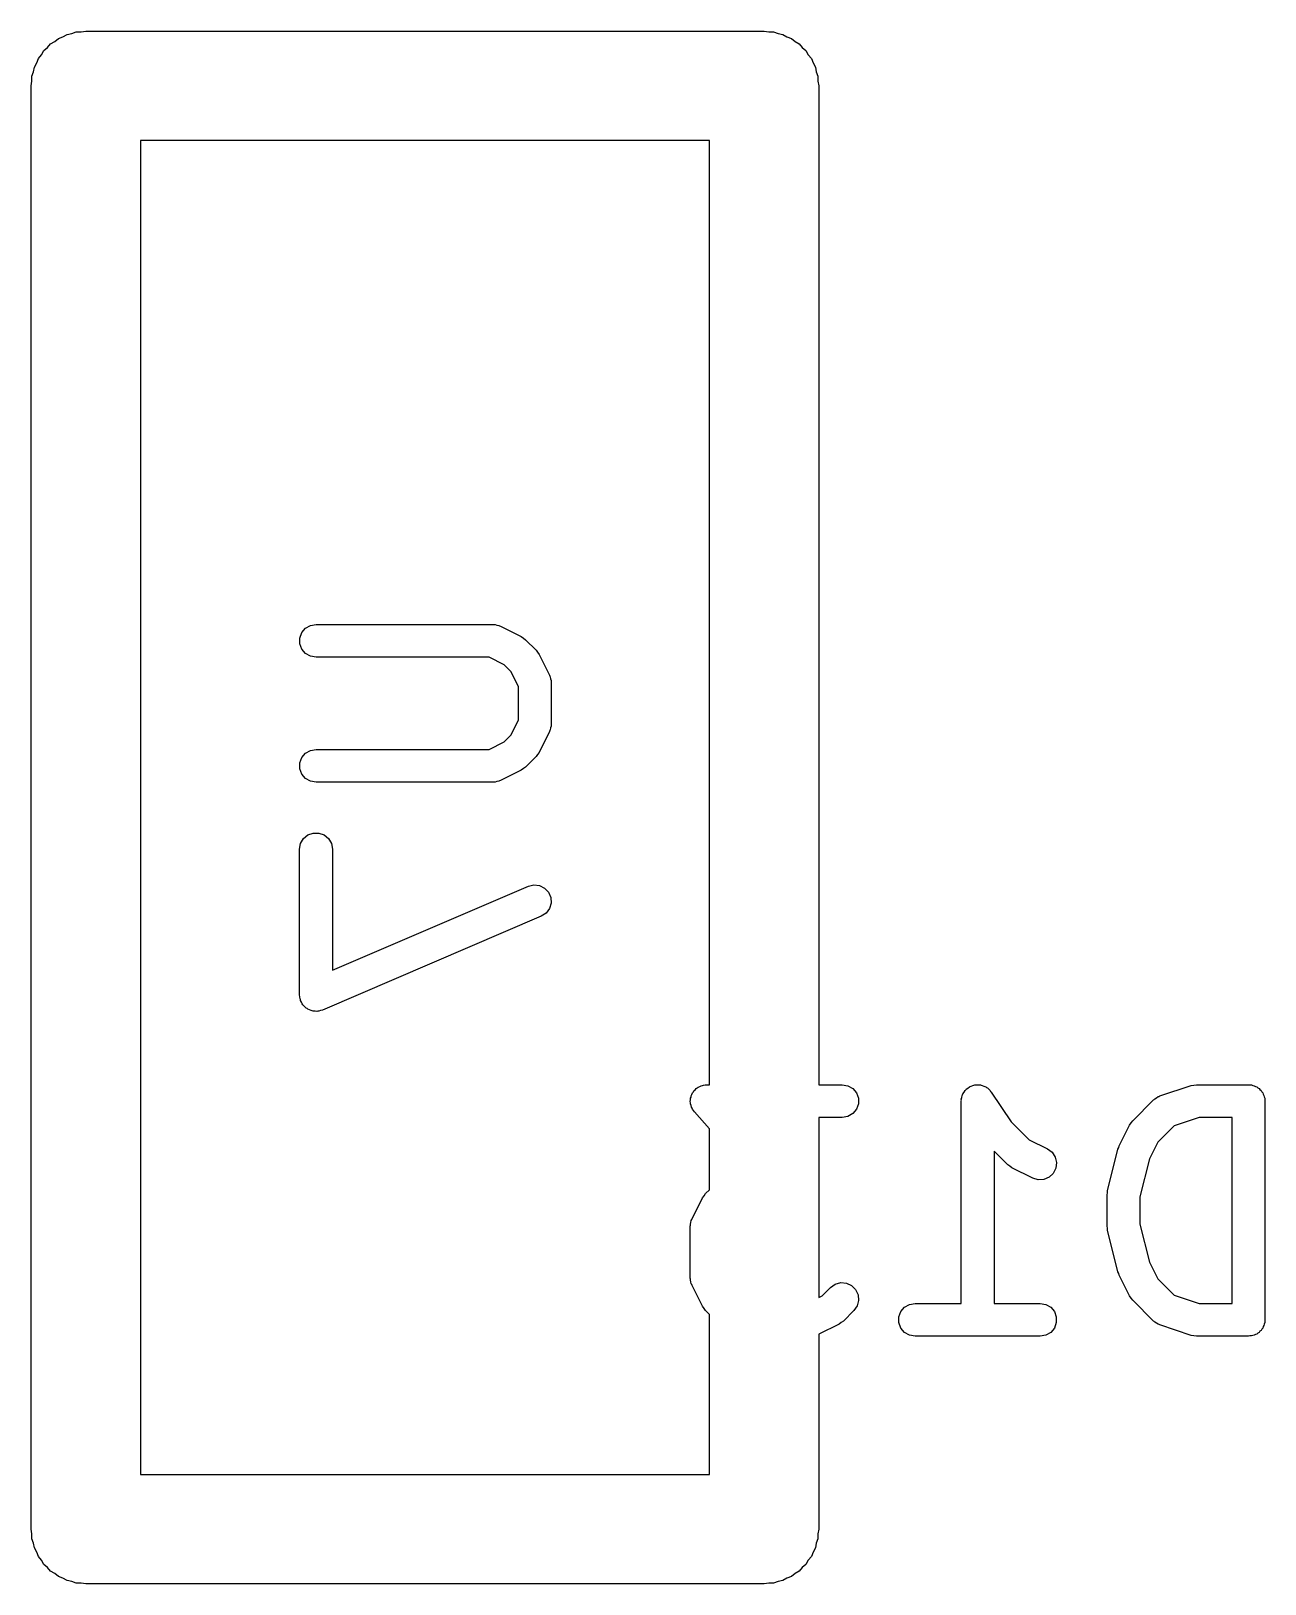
# Model space of a CAD drawing. Extents: x 7.9 to 72.3, y -91 to -26.2.
# Drawn here: x 57.85 to 63.49, y -78.85 to -71.75 of the extents above; entities that cross this region are included whole.
import ezdxf

# ---------------------------------------------------------------- set-up
doc = ezdxf.new("R2010")
doc.units = 0
doc.header["$MEASUREMENT"] = 0
doc.layers.add('BLACK', color=7, linetype='CONTINUOUS')

msp = doc.modelspace()

# ---------------------------------------------------------------- linework, layer by layer
at = {"layer": 'Black'}
for p, q in [((57.975, -71.7835), (57.9956, -71.776)), ((57.9956, -71.776), (58.0145, -71.7651)), ((58.0145, -71.7651), (58.036, -71.7613)), ((58.036, -71.7613), (58.0566, -71.7538)), ((58.0566, -71.7538), (58.0785, -71.7538)), ((58.0785, -71.7538), (58.1, -71.75)), ((58.1, -71.75), (61.2, -71.75)), ((61.2, -71.75), (61.2215, -71.7538)), ((61.2215, -71.7538), (61.2434, -71.7538)), ((61.2434, -71.7538), (61.264, -71.7613)), ((61.264, -71.7613), (61.2855, -71.7651)), ((61.2855, -71.7651), (61.3044, -71.776)), ((61.3044, -71.776), (61.325, -71.7835)), ((57.8976, -71.8582), (57.9085, -71.8393)), ((57.9085, -71.8393), (57.9252, -71.8252)), ((57.9252, -71.8252), (57.9393, -71.8085)), ((57.9393, -71.8085), (57.9582, -71.7976)), ((57.9582, -71.7976), (57.975, -71.7835)), ((61.325, -71.7835), (61.3418, -71.7976)), ((61.3418, -71.7976), (61.3607, -71.8085)), ((61.3607, -71.8085), (61.3748, -71.8252)), ((61.3748, -71.8252), (61.3915, -71.8393)), ((61.3915, -71.8393), (61.4024, -71.8582)), ((57.8613, -71.936), (57.8651, -71.9145)), ((57.8651, -71.9145), (57.876, -71.8956)), ((57.876, -71.8956), (57.8835, -71.875)), ((57.8835, -71.875), (57.8976, -71.8582)), ((61.4024, -71.8582), (61.4165, -71.875)), ((61.4165, -71.875), (61.424, -71.8956)), ((61.424, -71.8956), (61.4349, -71.9145)), ((61.4349, -71.9145), (61.4387, -71.936)), ((57.85, -72), (57.8538, -71.9785)), ((57.8538, -71.9566), (57.8613, -71.936)), ((57.8538, -71.9785), (57.8538, -71.9566)), ((61.4387, -71.936), (61.4462, -71.9566)), ((61.4462, -71.9566), (61.4462, -71.9785)), ((61.4462, -71.9785), (61.45, -72)), ((57.85, -78.6), (57.85, -72)), ((61.45, -72), (61.45, -76.5674)), ((58.35, -72.25), (58.35, -78.35)), ((60.95, -72.25), (58.35, -72.25)), ((60.95, -76.5674), (60.95, -72.25)), ((59.1042, -74.4806), (59.1267, -74.4676)), ((59.1267, -74.4676), (59.1524, -74.4631)), ((59.1524, -74.4631), (59.9619, -74.4631)), ((59.9619, -74.4631), (59.9662, -74.4638)), ((59.9662, -74.4638), (59.9705, -74.4636)), ((59.9705, -74.4636), (59.9789, -74.4661)), ((59.9789, -74.4661), (59.9876, -74.4676)), ((59.9876, -74.4676), (59.9913, -74.4698)), ((59.9913, -74.4698), (59.9954, -74.471)), ((59.9954, -74.471), (60.0907, -74.5186)), ((59.0785, -74.5251), (59.0874, -74.5006)), ((59.0785, -74.5511), (59.0785, -74.5251)), ((59.0874, -74.5006), (59.1042, -74.4806)), ((60.0907, -74.5186), (60.1003, -74.5258)), ((60.1003, -74.5258), (60.1102, -74.5327)), ((60.1102, -74.5327), (60.1578, -74.5803)), ((59.0874, -74.5756), (59.0785, -74.5511)), ((59.1042, -74.5955), (59.0874, -74.5756)), ((59.1267, -74.6086), (59.1042, -74.5955)), ((59.1524, -74.6131), (59.1267, -74.6086)), ((59.9442, -74.6131), (59.1524, -74.6131)), ((60.0127, -74.6474), (59.9442, -74.6131)), ((60.1578, -74.5803), (60.1647, -74.5901)), ((60.1647, -74.5901), (60.1718, -74.5998)), ((60.1718, -74.5998), (60.2195, -74.695)), ((60.0431, -74.6778), (60.0127, -74.6474)), ((60.0774, -74.7463), (60.0431, -74.6778)), ((60.0774, -74.9013), (60.0774, -74.7463)), ((60.2195, -74.695), (60.2207, -74.6992)), ((60.2207, -74.6992), (60.2229, -74.7029)), ((60.2229, -74.7029), (60.2244, -74.7116)), ((60.2244, -74.7116), (60.2269, -74.72)), ((60.2269, -74.72), (60.2266, -74.7243)), ((60.2266, -74.7243), (60.2274, -74.7286)), ((60.2274, -74.7286), (60.2274, -74.919)), ((60.0431, -74.9699), (60.0774, -74.9013)), ((60.0127, -75.0003), (60.0431, -74.9699)), ((60.2195, -74.9526), (60.1718, -75.0478)), ((60.2207, -74.9484), (60.2195, -74.9526)), ((60.2229, -74.9447), (60.2207, -74.9484)), ((60.2244, -74.936), (60.2229, -74.9447)), ((60.2269, -74.9276), (60.2244, -74.936)), ((60.2274, -74.919), (60.2266, -74.9233)), ((60.2266, -74.9233), (60.2269, -74.9276)), ((59.1042, -75.0521), (59.1267, -75.039)), ((59.1267, -75.039), (59.1524, -75.0345)), ((59.1524, -75.0345), (59.9442, -75.0345)), ((59.9442, -75.0345), (60.0127, -75.0003)), ((59.0785, -75.0965), (59.0874, -75.072)), ((59.0785, -75.1225), (59.0785, -75.0965)), ((59.0874, -75.072), (59.1042, -75.0521)), ((60.1102, -75.1149), (60.1003, -75.1218)), ((60.1578, -75.0673), (60.1102, -75.1149)), ((60.1647, -75.0575), (60.1578, -75.0673)), ((60.1718, -75.0478), (60.1647, -75.0575)), ((59.0874, -75.147), (59.0785, -75.1225)), ((59.1042, -75.167), (59.0874, -75.147)), ((59.1267, -75.18), (59.1042, -75.167)), ((59.1524, -75.1845), (59.1267, -75.18)), ((59.9619, -75.1845), (59.1524, -75.1845)), ((59.9662, -75.1838), (59.9619, -75.1845)), ((59.9705, -75.184), (59.9662, -75.1838)), ((59.9789, -75.1815), (59.9705, -75.184)), ((59.9876, -75.18), (59.9789, -75.1815)), ((59.9913, -75.1778), (59.9876, -75.18)), ((59.9954, -75.1766), (59.9913, -75.1778)), ((60.0907, -75.129), (59.9954, -75.1766)), ((60.1003, -75.1218), (60.0907, -75.129)), ((59.0774, -75.4905), (59.0819, -75.4648)), ((59.0819, -75.4648), (59.0949, -75.4423)), ((59.0949, -75.4423), (59.1149, -75.4255)), ((59.1149, -75.4255), (59.1394, -75.4166)), ((59.1394, -75.4166), (59.1654, -75.4166)), ((59.1654, -75.4166), (59.1899, -75.4255)), ((59.1899, -75.4255), (59.2098, -75.4423)), ((59.2098, -75.4423), (59.2229, -75.4648)), ((59.2229, -75.4648), (59.2274, -75.4905)), ((59.0774, -76.1571), (59.0774, -75.4905)), ((59.2274, -75.4905), (59.2274, -76.0434)), ((59.2274, -76.0434), (60.1228, -75.6596)), ((60.1228, -75.6596), (60.1482, -75.6537)), ((60.1482, -75.6537), (60.1741, -75.6568)), ((60.1741, -75.6568), (60.1973, -75.6685)), ((60.1973, -75.6685), (60.2151, -75.6875)), ((60.2151, -75.6875), (60.2254, -75.7114)), ((60.2269, -75.7375), (60.2193, -75.7624)), ((60.2254, -75.7114), (60.2269, -75.7375)), ((60.1819, -75.7975), (59.1819, -76.2261)), ((60.2037, -75.7832), (60.1819, -75.7975)), ((60.2193, -75.7624), (60.2037, -75.7832)), ((59.0789, -76.1656), (59.0774, -76.1571)), ((59.0794, -76.1743), (59.0789, -76.1656)), ((59.0811, -76.1784), (59.0794, -76.1743)), ((59.0819, -76.1828), (59.0811, -76.1784)), ((59.0862, -76.1903), (59.0819, -76.1828)), ((59.0896, -76.1982), (59.0862, -76.1903)), ((59.0927, -76.2015), (59.0896, -76.1982)), ((59.0949, -76.2054), (59.0927, -76.2015)), ((59.1015, -76.2109), (59.0949, -76.2054)), ((59.1075, -76.2172), (59.1015, -76.2109)), ((59.1114, -76.2192), (59.1075, -76.2172)), ((59.1149, -76.2221), (59.1114, -76.2192)), ((59.123, -76.225), (59.1149, -76.2221)), ((59.1307, -76.2289), (59.123, -76.225)), ((59.1351, -76.2295), (59.1307, -76.2289)), ((59.1394, -76.231), (59.1351, -76.2295)), ((59.148, -76.231), (59.1394, -76.231)), ((59.1566, -76.232), (59.148, -76.231)), ((59.1609, -76.231), (59.1566, -76.232)), ((59.1654, -76.231), (59.1609, -76.231)), ((59.1735, -76.228), (59.1654, -76.231)), ((59.1819, -76.2261), (59.1735, -76.228)), ((60.8706, -76.6118), (60.8731, -76.6049)), ((60.8731, -76.6049), (60.8769, -76.6004)), ((60.8769, -76.6004), (60.8797, -76.5954)), ((60.8797, -76.5954), (60.8852, -76.5905)), ((60.8852, -76.5905), (60.8899, -76.5849)), ((60.8899, -76.5849), (60.8949, -76.582)), ((60.8949, -76.582), (60.8993, -76.5782)), ((60.8993, -76.5782), (60.9061, -76.5756)), ((60.9061, -76.5756), (60.9124, -76.5719)), ((60.9124, -76.5719), (60.9181, -76.5709)), ((60.9181, -76.5709), (60.9235, -76.5688)), ((60.9235, -76.5688), (60.9309, -76.5687)), ((60.9309, -76.5687), (60.9381, -76.5674)), ((60.9381, -76.5674), (60.95, -76.5674)), ((61.45, -76.5674), (61.5571, -76.5674)), ((61.5571, -76.5674), (61.5828, -76.5719)), ((61.5828, -76.5719), (61.6054, -76.5849)), ((61.6054, -76.5849), (61.6221, -76.6049)), ((61.6221, -76.6049), (61.631, -76.6294)), ((62.109, -76.6091), (62.1143, -76.6019)), ((62.1143, -76.6019), (62.1187, -76.5942)), ((62.1187, -76.5942), (62.1219, -76.5915)), ((62.1219, -76.5915), (62.1244, -76.5881)), ((62.1244, -76.5881), (62.1318, -76.5832)), ((62.1318, -76.5832), (62.1387, -76.5774)), ((62.1387, -76.5774), (62.1426, -76.576)), ((62.1426, -76.576), (62.1461, -76.5737)), ((62.1461, -76.5737), (62.1548, -76.5716)), ((62.1548, -76.5716), (62.1632, -76.5685)), ((62.1632, -76.5685), (62.1673, -76.5685)), ((62.1673, -76.5685), (62.1714, -76.5675)), ((62.1714, -76.5675), (62.1803, -76.5685)), ((62.1803, -76.5685), (62.1892, -76.5685)), ((62.1892, -76.5685), (62.1931, -76.5699)), ((62.1931, -76.5699), (62.1973, -76.5704)), ((62.1973, -76.5704), (62.2053, -76.5744)), ((62.2053, -76.5744), (62.2137, -76.5774)), ((62.2137, -76.5774), (62.2169, -76.5801)), ((62.2169, -76.5801), (62.2206, -76.5819)), ((62.2206, -76.5819), (62.2268, -76.5884)), ((62.2268, -76.5884), (62.2336, -76.5942)), ((62.2336, -76.5942), (62.2357, -76.5978)), ((62.2357, -76.5978), (62.2386, -76.6008)), ((62.2386, -76.6008), (62.3297, -76.7375)), ((63.0096, -76.6188), (63.1525, -76.5712)), ((63.1525, -76.5712), (63.1643, -76.5695)), ((63.1643, -76.5695), (63.1762, -76.5674)), ((63.1762, -76.5674), (63.4143, -76.5674)), ((63.4143, -76.5674), (63.4207, -76.5685)), ((63.4207, -76.5685), (63.4273, -76.5685)), ((63.4273, -76.5685), (63.4335, -76.5708)), ((63.4335, -76.5708), (63.4399, -76.5719)), ((63.4399, -76.5719), (63.4456, -76.5752)), ((63.4456, -76.5752), (63.4518, -76.5774)), ((63.4518, -76.5774), (63.4568, -76.5816)), ((63.4568, -76.5816), (63.4625, -76.5849)), ((63.4625, -76.5849), (63.4667, -76.59)), ((63.4667, -76.59), (63.4717, -76.5942)), ((63.4717, -76.5942), (63.475, -76.5999)), ((63.475, -76.5999), (63.4792, -76.6049)), ((63.4792, -76.6049), (63.4815, -76.611)), ((60.8631, -76.6439), (60.8642, -76.6367)), ((60.8642, -76.6496), (60.8631, -76.6439)), ((60.8642, -76.6294), (60.8662, -76.6239)), ((60.8642, -76.6367), (60.8642, -76.6294)), ((60.8642, -76.6554), (60.8642, -76.6496)), ((60.8667, -76.6623), (60.8642, -76.6554)), ((60.8662, -76.6239), (60.8671, -76.6182)), ((60.8682, -76.6695), (60.8667, -76.6623)), ((60.8671, -76.6182), (60.8706, -76.6118)), ((60.8712, -76.6744), (60.8682, -76.6695)), ((60.8731, -76.6799), (60.8712, -76.6744)), ((60.8779, -76.6855), (60.8731, -76.6799)), ((61.6221, -76.6799), (61.6054, -76.6998)), ((61.631, -76.6554), (61.6221, -76.6799)), ((61.631, -76.6294), (61.631, -76.6554)), ((62.1012, -76.6424), (62.1019, -76.6383)), ((62.1012, -77.5674), (62.1012, -76.6424)), ((62.1016, -76.6341), (62.1042, -76.6255)), ((62.1019, -76.6383), (62.1016, -76.6341)), ((62.1042, -76.6255), (62.1057, -76.6167)), ((62.1057, -76.6167), (62.1078, -76.6131)), ((62.1078, -76.6131), (62.109, -76.6091)), ((62.8851, -76.7322), (62.9803, -76.637)), ((62.9803, -76.637), (62.9838, -76.6345)), ((62.9838, -76.6345), (62.9867, -76.6313)), ((62.9867, -76.6313), (62.9944, -76.6271)), ((62.9944, -76.6271), (63.0016, -76.622)), ((63.0016, -76.622), (63.0058, -76.6209)), ((63.0058, -76.6209), (63.0096, -76.6188)), ((63.4815, -76.611), (63.4848, -76.6167)), ((63.4848, -76.6167), (63.4859, -76.6232)), ((63.4859, -76.6232), (63.4881, -76.6294)), ((63.4881, -76.6294), (63.4881, -76.6359)), ((63.4881, -76.6359), (63.4893, -76.6424)), ((63.4893, -76.6424), (63.4893, -77.6424)), ((60.8817, -76.6918), (60.8779, -76.6855)), ((60.95, -76.7699), (60.8817, -76.6918)), ((61.5571, -76.7174), (61.45, -76.7174)), ((61.45, -76.7174), (61.45, -77.5407)), ((61.5828, -76.7129), (61.5571, -76.7174)), ((61.6054, -76.6998), (61.5828, -76.7129)), ((62.3297, -76.7375), (62.4111, -76.8188)), ((62.871, -76.7517), (62.8782, -76.742)), ((62.8782, -76.742), (62.8851, -76.7322)), ((63.1884, -76.7174), (63.0738, -76.7556)), ((63.3393, -76.7174), (63.1884, -76.7174)), ((63.3393, -77.5674), (63.3393, -76.7174)), ((60.95, -77.0482), (60.95, -76.7699)), ((62.4111, -76.8188), (62.4954, -76.861)), ((62.8234, -76.8469), (62.871, -76.7517)), ((63.0738, -76.7556), (62.9997, -76.8297)), ((62.3136, -76.9335), (62.2512, -76.8711)), ((62.2512, -76.8711), (62.2512, -77.5674)), ((62.4954, -76.861), (62.5164, -76.8765)), ((62.5164, -76.8765), (62.5307, -76.8983)), ((62.7701, -77.0528), (62.8177, -76.8623)), ((62.8177, -76.8623), (62.8211, -76.8548)), ((62.8211, -76.8548), (62.8234, -76.8469)), ((62.9997, -76.8297), (62.9612, -76.9067)), ((62.3235, -76.9404), (62.3136, -76.9335)), ((62.3331, -76.9476), (62.3235, -76.9404)), ((62.4284, -76.9952), (62.3331, -76.9476)), ((62.5338, -76.9495), (62.5221, -76.9728)), ((62.5307, -76.8983), (62.5368, -76.9236)), ((62.5368, -76.9236), (62.5338, -76.9495)), ((62.9612, -76.9067), (62.9179, -77.0802)), ((62.4533, -77.0026), (62.4284, -76.9952)), ((62.4793, -77.001), (62.4533, -77.0026)), ((62.5032, -76.9907), (62.4793, -77.001)), ((62.5221, -76.9728), (62.5032, -76.9907)), ((60.871, -77.1803), (60.9186, -77.085)), ((60.9186, -77.085), (60.9258, -77.0754)), ((60.9258, -77.0754), (60.9327, -77.0655)), ((60.9327, -77.0655), (60.95, -77.0482)), ((62.7679, -77.071), (62.7694, -77.0619)), ((62.7679, -77.2138), (62.7679, -77.071)), ((62.7694, -77.0619), (62.7701, -77.0528)), ((62.9179, -77.0802), (62.9179, -77.2046)), ((60.8631, -77.2138), (60.8638, -77.2096)), ((60.8631, -77.4519), (60.8631, -77.2138)), ((60.8636, -77.2052), (60.8661, -77.1968)), ((60.8638, -77.2096), (60.8636, -77.2052)), ((60.8661, -77.1968), (60.8676, -77.1882)), ((60.8676, -77.1882), (60.8698, -77.1844)), ((60.8698, -77.1844), (60.871, -77.1803)), ((62.7694, -77.2228), (62.7679, -77.2138)), ((62.7701, -77.232), (62.7694, -77.2228)), ((62.8177, -77.4225), (62.7701, -77.232)), ((62.9179, -77.2046), (62.9612, -77.3781)), ((62.9612, -77.3781), (62.9997, -77.4551)), ((60.8638, -77.4562), (60.8631, -77.4519)), ((60.8636, -77.4605), (60.8638, -77.4562)), ((60.8661, -77.4689), (60.8636, -77.4605)), ((62.8211, -77.43), (62.8177, -77.4225)), ((62.8234, -77.4378), (62.8211, -77.43)), ((62.871, -77.5331), (62.8234, -77.4378)), ((62.9997, -77.4551), (63.0738, -77.5292)), ((60.8676, -77.4776), (60.8661, -77.4689)), ((60.8698, -77.4813), (60.8676, -77.4776)), ((60.871, -77.4854), (60.8698, -77.4813)), ((60.9186, -77.5807), (60.871, -77.4854)), ((61.4651, -77.5331), (61.5041, -77.4941)), ((61.5041, -77.4941), (61.5254, -77.4792)), ((61.5254, -77.4792), (61.5506, -77.4724)), ((61.5506, -77.4724), (61.5766, -77.4747)), ((61.5766, -77.4747), (61.6002, -77.4857)), ((61.6002, -77.4857), (61.6186, -77.5041)), ((61.6186, -77.5041), (61.6296, -77.5277)), ((61.6296, -77.5277), (61.6319, -77.5537)), ((63.0738, -77.5292), (63.1884, -77.5674)), ((60.9258, -77.5903), (60.9186, -77.5807)), ((60.9327, -77.6002), (60.9258, -77.5903)), ((60.95, -77.6175), (60.9327, -77.6002)), ((61.45, -77.5407), (61.4651, -77.5331)), ((61.6102, -77.6002), (61.5626, -77.6478)), ((61.6251, -77.5788), (61.6102, -77.6002)), ((61.6319, -77.5537), (61.6251, -77.5788)), ((61.8255, -77.6049), (61.8423, -77.5849)), ((61.8423, -77.5849), (61.8648, -77.5719)), ((61.8648, -77.5719), (61.8905, -77.5674)), ((61.8905, -77.5674), (62.1012, -77.5674)), ((62.2512, -77.5674), (62.4619, -77.5674)), ((62.4619, -77.5674), (62.4876, -77.5719)), ((62.4876, -77.5719), (62.5101, -77.5849)), ((62.5101, -77.5849), (62.5269, -77.6049)), ((62.8782, -77.5427), (62.871, -77.5331)), ((62.8851, -77.5526), (62.8782, -77.5427)), ((62.9803, -77.6478), (62.8851, -77.5526)), ((63.1884, -77.5674), (63.3393, -77.5674)), ((60.95, -78.35), (60.95, -77.6175)), ((61.5431, -77.6618), (61.45, -77.7084)), ((61.5527, -77.6547), (61.5431, -77.6618)), ((61.5626, -77.6478), (61.5527, -77.6547)), ((61.8166, -77.6294), (61.8255, -77.6049)), ((61.8166, -77.6554), (61.8166, -77.6294)), ((61.8255, -77.6799), (61.8166, -77.6554)), ((62.5269, -77.6049), (62.5358, -77.6294)), ((62.5358, -77.6554), (62.5269, -77.6799)), ((62.5358, -77.6294), (62.5358, -77.6554)), ((62.9838, -77.6503), (62.9803, -77.6478)), ((62.9867, -77.6535), (62.9838, -77.6503)), ((62.9944, -77.6577), (62.9867, -77.6535)), ((63.0016, -77.6627), (62.9944, -77.6577)), ((63.0058, -77.6639), (63.0016, -77.6627)), ((63.0096, -77.6659), (63.0058, -77.6639)), ((63.1525, -77.7135), (63.0096, -77.6659)), ((63.4815, -77.6737), (63.4792, -77.6799)), ((63.4848, -77.668), (63.4815, -77.6737)), ((63.4859, -77.6616), (63.4848, -77.668)), ((63.4881, -77.6554), (63.4859, -77.6616)), ((63.4893, -77.6424), (63.4881, -77.6488)), ((63.4881, -77.6488), (63.4881, -77.6554)), ((61.45, -77.7084), (61.45, -78.6)), ((61.8423, -77.6998), (61.8255, -77.6799)), ((61.8648, -77.7129), (61.8423, -77.6998)), ((61.8905, -77.7174), (61.8648, -77.7129)), ((62.4619, -77.7174), (61.8905, -77.7174)), ((62.4876, -77.7129), (62.4619, -77.7174)), ((62.5101, -77.6998), (62.4876, -77.7129)), ((62.5269, -77.6799), (62.5101, -77.6998)), ((63.1643, -77.7153), (63.1525, -77.7135)), ((63.1762, -77.7174), (63.1643, -77.7153)), ((63.4143, -77.7174), (63.1762, -77.7174)), ((63.4207, -77.7162), (63.4143, -77.7174)), ((63.4273, -77.7162), (63.4207, -77.7162)), ((63.4335, -77.714), (63.4273, -77.7162)), ((63.4399, -77.7129), (63.4335, -77.714)), ((63.4456, -77.7096), (63.4399, -77.7129)), ((63.4518, -77.7073), (63.4456, -77.7096)), ((63.4568, -77.7031), (63.4518, -77.7073)), ((63.4625, -77.6998), (63.4568, -77.7031)), ((63.4667, -77.6948), (63.4625, -77.6998)), ((63.4717, -77.6906), (63.4667, -77.6948)), ((63.475, -77.6849), (63.4717, -77.6906)), ((63.4792, -77.6799), (63.475, -77.6849)), ((58.35, -78.35), (60.95, -78.35)), ((57.8538, -78.6215), (57.85, -78.6)), ((57.8538, -78.6434), (57.8538, -78.6215)), ((57.8613, -78.664), (57.8538, -78.6434)), ((57.8651, -78.6855), (57.8613, -78.664)), ((61.4387, -78.664), (61.4349, -78.6855)), ((61.4462, -78.6434), (61.4387, -78.664)), ((61.45, -78.6), (61.4462, -78.6215)), ((61.4462, -78.6215), (61.4462, -78.6434)), ((57.876, -78.7044), (57.8651, -78.6855)), ((57.8835, -78.725), (57.876, -78.7044)), ((57.8976, -78.7418), (57.8835, -78.725)), ((61.4165, -78.725), (61.4024, -78.7418)), ((61.424, -78.7044), (61.4165, -78.725)), ((61.4349, -78.6855), (61.424, -78.7044)), ((57.9085, -78.7607), (57.8976, -78.7418)), ((57.9252, -78.7748), (57.9085, -78.7607)), ((57.9393, -78.7915), (57.9252, -78.7748)), ((57.9582, -78.8024), (57.9393, -78.7915)), ((57.975, -78.8165), (57.9582, -78.8024)), ((61.3418, -78.8024), (61.325, -78.8165)), ((61.3607, -78.7915), (61.3418, -78.8024)), ((61.3748, -78.7748), (61.3607, -78.7915)), ((61.3915, -78.7607), (61.3748, -78.7748)), ((61.4024, -78.7418), (61.3915, -78.7607)), ((57.9956, -78.824), (57.975, -78.8165)), ((58.0145, -78.8349), (57.9956, -78.824)), ((58.036, -78.8387), (58.0145, -78.8349)), ((58.0566, -78.8462), (58.036, -78.8387)), ((58.0785, -78.8462), (58.0566, -78.8462)), ((58.1, -78.85), (58.0785, -78.8462)), ((61.2, -78.85), (58.1, -78.85)), ((61.2215, -78.8462), (61.2, -78.85)), ((61.2434, -78.8462), (61.2215, -78.8462)), ((61.264, -78.8387), (61.2434, -78.8462)), ((61.2855, -78.8349), (61.264, -78.8387)), ((61.3044, -78.824), (61.2855, -78.8349)), ((61.325, -78.8165), (61.3044, -78.824))]:
    msp.add_line(p, q, dxfattribs=at)

doc.saveas('drawing.dxf')
